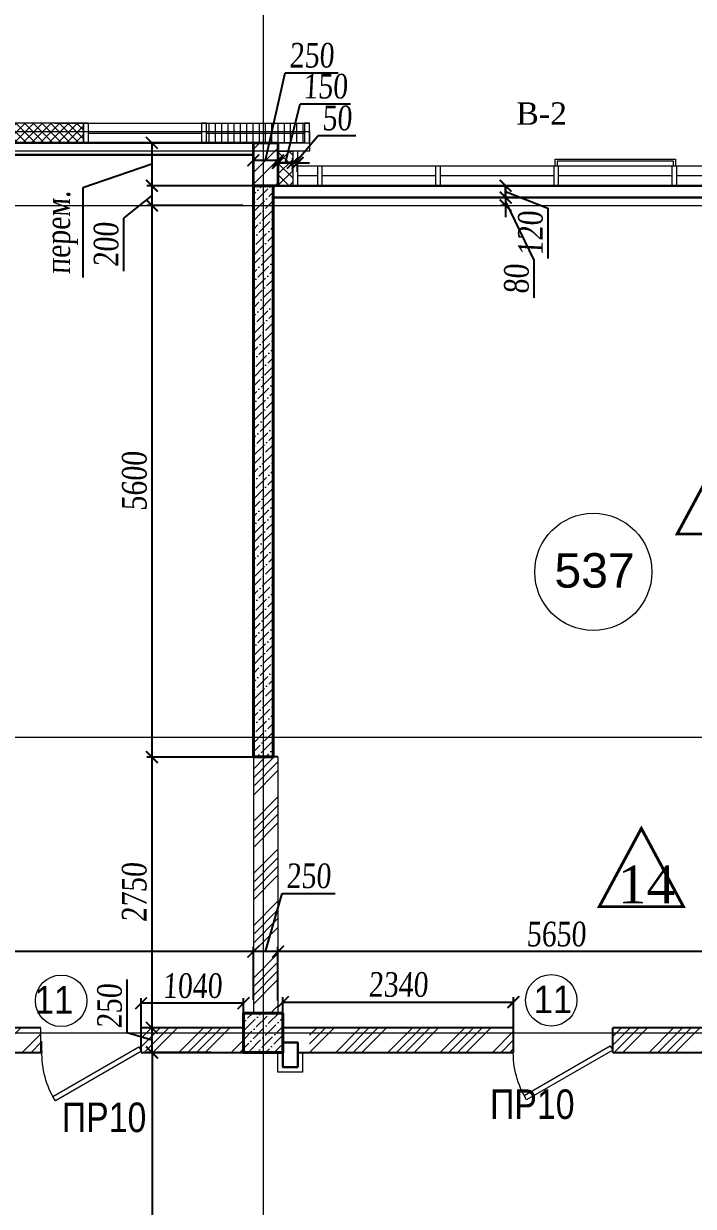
# Model space of a CAD drawing. Header units: inches. Extents: x -407541 to 6688123, y -998590 to 1205599.
# Drawn here: x 118470 to 125271, y 261675 to 273683 of the extents above; entities that cross this region are included whole.
import ezdxf

# ---------------------------------------------------------------- set-up
doc = ezdxf.new("R2010")
doc.units = ezdxf.units.IN
doc.header["$MEASUREMENT"] = 0
doc.linetypes.add('ACAD_ISO04W100', pattern=[30, 24, -3, 0, -3])
for name, color, linetype, lineweight in [('ведомость витражей', 224, 'Continuous', 13), ('ведомость проемов', 3, 'Continuous', 9), ('ВЕНТ фасад', 230, 'Continuous', 9), ('ВИТРАЖ', 145, 'Continuous', 9), ('гипрок', 35, 'Continuous', 15), ('двери', 123, 'Continuous', 13), ('Дырки ВК', 26, 'Continuous', 30), ('КИРПИЧ', 30, 'Continuous', 35), ('марки полов', 140, 'Continuous', 5), ('МОНОЛИТ', 5, 'Continuous', 40), ('Ограждения', 110, 'Continuous', 18), ('Оси', 254, 'ACAD_ISO04W100', 5), ('ПЕРЕГОРОДКА', 7, 'Continuous', 25), ('Перемычки', 21, 'Continuous', 13), ('размер внутр', 142, 'Continuous', 5), ('УТЕПЛИТЕЛЬ', 92, 'Continuous', 9), ('Цоколь', 21, 'Continuous', 30), ('Штриховка', 7, 'Continuous', 9), ('ШТРИХОВКА КИРПИЧ', 30, 'Continuous', 9), ('Экспликацийа', 7, 'Continuous', 18)]:
    doc.layers.add(name, color=color, linetype=linetype, lineweight=lineweight)
doc.layers.add('РЕАЛЬНЫЙ ВИТРАЖ', color=120, linetype='Continuous', lineweight=5, plot=False)
doc.styles.get("Standard").update_dxf_attribs({"font": 'arial.ttf'})
doc.styles.add('style1', font='arial.ttf', dxfattribs={"width": 0.9, "height": 500})
doc.styles.add('STYLE2', font='times.ttf', dxfattribs={"width": 0.8, "oblique": 3})
doc.styles.add('Times', font='times.ttf')
doc.styles.add('стиль1', font='times.ttf')
doc.dimstyles.new('vnytren', dxfattribs={"dimtxt": 250, "dimasz": 120, "dimexe": 50, "dimexo": 0, "dimgap": 50, "dimtad": 1, "dimdec": 0, "dimzin": 0, "dimdsep": 46, "dimtxsty": 'STYLE2', "dimblk": 'ARCHTICK', "dimcen": 0, "dimadec": 0, "dimazin": 0, "dimtfac": 1, "dimtdec": 0, "dimtmove": 1, "dimatfit": 2, "dimldrblk": 'DOT', "dimfxl": 1, "dimtolj": 1, "dimtzin": 0, "dimarcsym": 0})

# ---------------------------------------------------------------- blocks, each defined once
blk = doc.blocks.new('_ARCHTICK')
at = {"color": 0, "linetype": 'ByBlock', "const_width": 0.15}
blk.add_lwpolyline([(-0.5, -0.5), (0.5, 0.5)], dxfattribs=at)
blk = doc.blocks.new('*D1621')
at = {"layer": 'размер внутр', "color": 0, "lineweight": -2, "transparency": 16777216}
for p, q in [((121053, 263764), (121053, 264311)), ((126703, 263678), (126703, 264311)), ((126703, 264261), (121053, 264261))]:
    blk.add_line(p, q, dxfattribs=at)
at = {"layer": 'размер внутр', "color": 0, "lineweight": -2, "transparency": 16777216, "xscale": 120, "yscale": 120, "zscale": 120, "rotation": 180}
blk.add_blockref('_ARCHTICK', (121053, 264261), dxfattribs=at)
at = {"layer": 'размер внутр', "color": 0, "lineweight": -2, "transparency": 16777216, "xscale": 120, "yscale": 120, "zscale": 120}
blk.add_blockref('_ARCHTICK', (126703, 264261), dxfattribs=at)
at = {"layer": 'размер внутр', "color": 0, "transparency": 16777216, "insert": (123878, 264438), "char_height": 250, "attachment_point": 5, "style": 'STYLE2'}
blk.add_mtext('\\A1;5650', dxfattribs=at)
blk = doc.blocks.new('_Dot')
at = {"color": 0, "linetype": 'ByBlock', "lineweight": -2}
blk.add_line((-0.5, 0), (-1, 0), dxfattribs=at)
at = {"color": 0, "linetype": 'ByBlock', "const_width": 0.5}
blk.add_lwpolyline([(-0.25, 0, 1), (0.25, 0, 1)], format="xyb", close=True, dxfattribs=at)
blk = doc.blocks.new('*D1622')
at = {"layer": 'размер внутр', "color": 0, "lineweight": -2, "transparency": 16777216}
for p, q in [((120928, 264261), (121094, 264852)), ((121094, 264852), (121633, 264852)), ((120803, 263772), (120803, 264311)), ((121053, 263764), (121053, 264311)), ((121053, 264261), (120803, 264261))]:
    blk.add_line(p, q, dxfattribs=at)
at = {"layer": 'размер внутр', "color": 0, "lineweight": -2, "transparency": 16777216, "xscale": 120, "yscale": 120, "zscale": 120, "rotation": 180}
blk.add_blockref('_ARCHTICK', (120803, 264261), dxfattribs=at)
at = {"layer": 'размер внутр', "color": 0, "lineweight": -2, "transparency": 16777216, "xscale": 120, "yscale": 120, "zscale": 120}
blk.add_blockref('_ARCHTICK', (121053, 264261), dxfattribs=at)
at = {"layer": 'размер внутр', "color": 0, "transparency": 16777216, "insert": (121363, 265029), "char_height": 250, "attachment_point": 5, "style": 'STYLE2'}
blk.add_mtext('\\A1;250', dxfattribs=at)
blk = doc.blocks.new('*D1623')
at = {"layer": 'размер внутр', "color": 0, "lineweight": -2, "transparency": 16777216}
for p, q in [((108953, 263637), (108953, 264311)), ((120803, 263772), (120803, 264311)), ((120803, 264261), (108953, 264261))]:
    blk.add_line(p, q, dxfattribs=at)
at = {"layer": 'размер внутр', "color": 0, "lineweight": -2, "transparency": 16777216, "xscale": 120, "yscale": 120, "zscale": 120, "rotation": 180}
blk.add_blockref('_ARCHTICK', (108953, 264261), dxfattribs=at)
at = {"layer": 'размер внутр', "color": 0, "lineweight": -2, "transparency": 16777216, "xscale": 120, "yscale": 120, "zscale": 120}
blk.add_blockref('_ARCHTICK', (120803, 264261), dxfattribs=at)
at = {"layer": 'размер внутр', "color": 0, "transparency": 16777216, "insert": (114878, 264438), "char_height": 250, "attachment_point": 5, "style": 'STYLE2'}
blk.add_mtext('\\A1;11850', dxfattribs=at)
blk = doc.blocks.new('*D3586')
at = {"layer": 'размер внутр', "color": 0, "lineweight": -2, "transparency": 16777216}
for p, q in [((120803, 272472), (119723, 272472)), ((119773, 272472), (119773, 272037)), ((119773, 272255), (119073, 272017)), ((119073, 272017), (119073, 271107)), ((120803, 272037), (119723, 272037))]:
    blk.add_line(p, q, dxfattribs=at)
at = {"layer": 'размер внутр', "color": 0, "lineweight": -2, "transparency": 16777216, "xscale": 120, "yscale": 120, "zscale": 120}
for p, rotation in [((119773, 272472), 90), ((119773, 272037), 270)]:
    blk.add_blockref('_ARCHTICK', p, dxfattribs=dict(at, rotation=rotation))
at = {"layer": 'размер внутр', "color": 0, "transparency": 16777216, "insert": (118858, 271562), "char_height": 250, "attachment_point": 5, "rotation": 90, "style": 'STYLE2'}
blk.add_mtext('\\A1;{\\fTimes New Roman|b0|i0|c204|p18;перем.}', dxfattribs=at)
blk = doc.blocks.new('*D1742')
at = {"layer": 'размер внутр', "color": 0, "lineweight": -2, "transparency": 16777216}
for p, q in [((120803, 272037), (119723, 272037)), ((119773, 272037), (119773, 271837)), ((119773, 271937), (119486, 271708)), ((120696, 271837), (119723, 271837)), ((119486, 271708), (119486, 271169))]:
    blk.add_line(p, q, dxfattribs=at)
at = {"layer": 'размер внутр', "color": 0, "lineweight": -2, "transparency": 16777216, "xscale": 120, "yscale": 120, "zscale": 120}
for p, rotation in [((119773, 272037), 90), ((119773, 271837), 270)]:
    blk.add_blockref('_ARCHTICK', p, dxfattribs=dict(at, rotation=rotation))
at = {"layer": 'размер внутр', "color": 0, "transparency": 16777216, "insert": (119309, 271439), "char_height": 250, "attachment_point": 5, "rotation": 90, "style": 'STYLE2'}
blk.add_mtext('\\A1;200', dxfattribs=at)
blk = doc.blocks.new('*D1743')
at = {"layer": 'размер внутр', "color": 0, "lineweight": -2, "transparency": 16777216}
for p, q in [((120928, 272295), (121126, 273183)), ((121126, 273183), (121665, 273183)), ((120803, 272170), (120803, 272345)), ((121053, 272170), (121053, 272345)), ((120803, 272295), (121053, 272295))]:
    blk.add_line(p, q, dxfattribs=at)
at = {"layer": 'размер внутр', "color": 0, "lineweight": -2, "transparency": 16777216, "xscale": 120, "yscale": 120, "zscale": 120, "rotation": 180}
blk.add_blockref('_ARCHTICK', (120803, 272295), dxfattribs=at)
at = {"layer": 'размер внутр', "color": 0, "lineweight": -2, "transparency": 16777216, "xscale": 120, "yscale": 120, "zscale": 120}
blk.add_blockref('_ARCHTICK', (121053, 272295), dxfattribs=at)
at = {"layer": 'размер внутр', "color": 0, "transparency": 16777216, "insert": (121395, 273360), "char_height": 250, "attachment_point": 5, "style": 'STYLE2'}
blk.add_mtext('\\A1;250', dxfattribs=at)
blk = doc.blocks.new('*D1744')
at = {"layer": 'размер внутр', "color": 0, "lineweight": -2, "transparency": 16777216}
for p, q in [((121128, 272269), (121278, 272869)), ((121278, 272869), (121789, 272869)), ((121053, 272144), (121053, 272319)), ((121053, 272269), (121203, 272269)), ((121203, 272185), (121203, 272319))]:
    blk.add_line(p, q, dxfattribs=at)
at = {"layer": 'размер внутр', "color": 0, "lineweight": -2, "transparency": 16777216, "xscale": 120, "yscale": 120, "zscale": 120, "rotation": 180}
blk.add_blockref('_ARCHTICK', (121053, 272269), dxfattribs=at)
at = {"layer": 'размер внутр', "color": 0, "lineweight": -2, "transparency": 16777216, "xscale": 120, "yscale": 120, "zscale": 120}
blk.add_blockref('_ARCHTICK', (121203, 272269), dxfattribs=at)
at = {"layer": 'размер внутр', "color": 0, "transparency": 16777216, "insert": (121533, 273046), "char_height": 250, "attachment_point": 5, "style": 'STYLE2'}
blk.add_mtext('\\A1;150', dxfattribs=at)
blk = doc.blocks.new('*D1745')
at = {"layer": 'размер внутр', "color": 0, "lineweight": -2, "transparency": 16777216}
for p, q in [((121228, 272269), (121460, 272546)), ((121460, 272546), (121844, 272546)), ((121203, 272269), (121083, 272269)), ((121203, 272185), (121203, 272319)), ((121203, 272269), (121253, 272269)), ((121203, 272269), (121253, 272269)), ((121253, 272177), (121253, 272319)), ((121253, 272269), (121373, 272269))]:
    blk.add_line(p, q, dxfattribs=at)
at = {"layer": 'размер внутр', "color": 0, "lineweight": -2, "transparency": 16777216, "xscale": 120, "yscale": 120, "zscale": 120}
blk.add_blockref('_ARCHTICK', (121203, 272269), dxfattribs=at)
at = {"layer": 'размер внутр', "color": 0, "lineweight": -2, "transparency": 16777216, "xscale": 120, "yscale": 120, "zscale": 120, "rotation": 180}
blk.add_blockref('_ARCHTICK', (121253, 272269), dxfattribs=at)
at = {"layer": 'размер внутр', "color": 0, "transparency": 16777216, "insert": (121652, 272723), "char_height": 250, "attachment_point": 5, "style": 'STYLE2'}
blk.add_mtext('\\A1;50', dxfattribs=at)
blk = doc.blocks.new('*D1751')
at = {"layer": 'размер внутр', "color": 0, "lineweight": -2, "transparency": 16777216}
for p, q in [((120696, 271837), (119723, 271837)), ((119773, 271837), (119773, 266237)), ((120903, 266237), (119723, 266237))]:
    blk.add_line(p, q, dxfattribs=at)
at = {"layer": 'размер внутр', "color": 0, "lineweight": -2, "transparency": 16777216, "xscale": 120, "yscale": 120, "zscale": 120}
for p, rotation in [((119773, 271837), 90), ((119773, 266237), 270)]:
    blk.add_blockref('_ARCHTICK', p, dxfattribs=dict(at, rotation=rotation))
at = {"layer": 'размер внутр', "color": 0, "transparency": 16777216, "insert": (119596, 269037), "char_height": 250, "attachment_point": 5, "rotation": 90, "style": 'STYLE2'}
blk.add_mtext('\\A1;5600', dxfattribs=at)
blk = doc.blocks.new('*D1752')
at = {"layer": 'размер внутр', "color": 0, "lineweight": -2, "transparency": 16777216}
for p, q in [((120903, 266237), (119723, 266237)), ((119773, 266237), (119773, 263487)), ((120024, 263487), (119723, 263487))]:
    blk.add_line(p, q, dxfattribs=at)
at = {"layer": 'размер внутр', "color": 0, "lineweight": -2, "transparency": 16777216, "xscale": 120, "yscale": 120, "zscale": 120}
for p, rotation in [((119773, 266237), 90), ((119773, 263487), 270)]:
    blk.add_blockref('_ARCHTICK', p, dxfattribs=dict(at, rotation=rotation))
at = {"layer": 'размер внутр', "color": 0, "transparency": 16777216, "insert": (119595, 264862), "char_height": 250, "attachment_point": 5, "rotation": 90, "style": 'STYLE2'}
blk.add_mtext('\\A1;2750', dxfattribs=at)
blk = doc.blocks.new('*D1753')
at = {"layer": 'размер внутр', "color": 0, "lineweight": -2, "transparency": 16777216}
for p, q in [((120372, 263237), (119726, 263237)), ((119776, 263237), (119776, 258237)), ((120703, 258237), (119726, 258237))]:
    blk.add_line(p, q, dxfattribs=at)
at = {"layer": 'размер внутр', "color": 0, "lineweight": -2, "transparency": 16777216, "xscale": 120, "yscale": 120, "zscale": 120}
for p, rotation in [((119776, 263237), 90), ((119776, 258237), 270)]:
    blk.add_blockref('_ARCHTICK', p, dxfattribs=dict(at, rotation=rotation))
at = {"layer": 'размер внутр', "color": 0, "transparency": 16777216, "insert": (119599, 260737), "char_height": 250, "attachment_point": 5, "rotation": 90, "style": 'STYLE2'}
blk.add_mtext('\\A1;5000', dxfattribs=at)
blk = doc.blocks.new('*D1835')
at = {"layer": 'размер внутр', "color": 0, "lineweight": -2, "transparency": 16777216}
for p, q in [((119521, 263438), (119521, 263977)), ((120024, 263487), (119723, 263487)), ((119773, 263487), (119773, 263237)), ((119773, 263362), (119521, 263438)), ((120043, 263237), (119723, 263237))]:
    blk.add_line(p, q, dxfattribs=at)
at = {"layer": 'размер внутр', "color": 0, "lineweight": -2, "transparency": 16777216, "xscale": 120, "yscale": 120, "zscale": 120}
for p, rotation in [((119773, 263487), 90), ((119773, 263237), 270)]:
    blk.add_blockref('_ARCHTICK', p, dxfattribs=dict(at, rotation=rotation))
at = {"layer": 'размер внутр', "color": 0, "transparency": 16777216, "insert": (119344, 263707), "char_height": 250, "attachment_point": 5, "rotation": 90, "style": 'STYLE2'}
blk.add_mtext('\\A1;250', dxfattribs=at)
blk = doc.blocks.new('*D3174')
at = {"layer": 'размер внутр', "color": 0, "lineweight": -2, "transparency": 16777216}
for p, q in [((119663, 263244), (119663, 263787)), ((120703, 263737), (119663, 263737)), ((120703, 263237), (120703, 263787))]:
    blk.add_line(p, q, dxfattribs=at)
at = {"layer": 'размер внутр', "color": 0, "lineweight": -2, "transparency": 16777216, "xscale": 120, "yscale": 120, "zscale": 120}
for p, rotation in [((119663, 263737), 179.9999999999914), ((120703, 263737), 359.9999999999913)]:
    blk.add_blockref('_ARCHTICK', p, dxfattribs=dict(at, rotation=rotation))
at = {"layer": 'размер внутр', "color": 0, "transparency": 16777216, "insert": (120183, 263914), "char_height": 250, "attachment_point": 5, "style": 'STYLE2'}
blk.add_mtext('\\A1;1040', dxfattribs=at)
blk = doc.blocks.new('DOOR910')
at = {"layer": 'двери'}
for p, q in [((6780604, 859520), (6780504, 859520)), ((6780604, 858510), (6780504, 858510))]:
    blk.add_line(p, q, dxfattribs=at)
blk.add_lwpolyline([(6781109, 859384), (6781066, 859409), (6780561, 858535), (6780604, 858510)], close=True, dxfattribs=at)
blk.add_arc((6780629, 858603), 917, 58.4378, 91.5622, dxfattribs=at)
blk = doc.blocks.new('*D3181')
at = {"layer": 'размер внутр', "color": 0, "lineweight": -2, "transparency": 16777216}
for p, q in [((121103, 263487), (121103, 263799)), ((121103, 263749), (123444, 263749)), ((123444, 263362), (123444, 263799))]:
    blk.add_line(p, q, dxfattribs=at)
at = {"layer": 'размер внутр', "color": 0, "lineweight": -2, "transparency": 16777216, "xscale": 120, "yscale": 120, "zscale": 120, "rotation": 180}
blk.add_blockref('_ARCHTICK', (121103, 263749), dxfattribs=at)
at = {"layer": 'размер внутр', "color": 0, "lineweight": -2, "transparency": 16777216, "xscale": 120, "yscale": 120, "zscale": 120}
blk.add_blockref('_ARCHTICK', (123444, 263749), dxfattribs=at)
at = {"layer": 'размер внутр', "color": 0, "transparency": 16777216, "insert": (122274, 263926), "char_height": 250, "attachment_point": 5, "style": 'STYLE2'}
blk.add_mtext('\\A1;2340', dxfattribs=at)
blk = doc.blocks.new('*D3224')
at = {"layer": 'размер внутр', "color": 0, "lineweight": -2, "transparency": 16777216}
for p, q in [((123164, 272037), (123415, 272037)), ((123365, 272037), (123365, 271917)), ((123365, 271977), (123795, 271808)), ((123164, 271917), (123415, 271917)), ((123795, 271808), (123795, 271297))]:
    blk.add_line(p, q, dxfattribs=at)
at = {"layer": 'размер внутр', "color": 0, "lineweight": -2, "transparency": 16777216, "xscale": 120, "yscale": 120, "zscale": 120}
for p, rotation in [((123365, 272037), 90), ((123365, 271917), 270)]:
    blk.add_blockref('_ARCHTICK', p, dxfattribs=dict(at, rotation=rotation))
at = {"layer": 'размер внутр', "color": 0, "transparency": 16777216, "insert": (123618, 271553), "char_height": 250, "attachment_point": 5, "rotation": 90, "style": 'STYLE2'}
blk.add_mtext('\\A1;120', dxfattribs=at)
blk = doc.blocks.new('*D3225')
at = {"layer": 'размер внутр', "color": 0, "lineweight": -2, "transparency": 16777216}
for p, q in [((123365, 271917), (123365, 272037)), ((123164, 271917), (123415, 271917)), ((123365, 271917), (123365, 271837)), ((123365, 271917), (123365, 271837)), ((123365, 271877), (123653, 271280)), ((123365, 271837), (123315, 271837)), ((123365, 271837), (123365, 271717)), ((123653, 271280), (123653, 270900))]:
    blk.add_line(p, q, dxfattribs=at)
at = {"layer": 'размер внутр', "color": 0, "lineweight": -2, "transparency": 16777216, "xscale": 120, "yscale": 120, "zscale": 120}
for p, rotation in [((123365, 271917), 270), ((123365, 271837), 90)]:
    blk.add_blockref('_ARCHTICK', p, dxfattribs=dict(at, rotation=rotation))
at = {"layer": 'размер внутр', "color": 0, "transparency": 16777216, "insert": (123476, 271090), "char_height": 250, "attachment_point": 5, "rotation": 90, "style": 'STYLE2'}
blk.add_mtext('\\A1;80', dxfattribs=at)

msp = doc.modelspace()

# ---------------------------------------------------------------- hatches: boundary and pattern name
at = {"layer": 'ВИТРАЖ', "ltscale": 0.1}
h = msp.add_hatch(dxfattribs=at)
h.set_pattern_fill('ANSI37', color=256, scale=500, style=0)
h.set_pattern_definition([(135, (147075.39, 180788.49), (44.194174, 44.194174), []), (45, (147075.39, 180788.49), (44.194174, -44.194174), [])])
h.paths.add_polyline_path([(119078.2, 272672.2), (117928.2, 272672.2), (117928.2, 272472.2), (119078.2, 272472.2)])
h = msp.add_hatch(dxfattribs=at)
h.set_pattern_fill('ANSI31', color=256, scale=20, angle=45, style=0)
h.set_pattern_definition([(90, (-6276443.616, 1479619.873), (-63.5, 1e-14), [])])
h.paths.add_polyline_path([(120328.2, 272672.2), (121323.3, 272672.2), (121323.3, 272472.4), (120328.2, 272472.3)])
at = {"layer": 'Штриховка'}
h = msp.add_hatch(dxfattribs=at)
h.set_pattern_fill('ANSI32', color=256, scale=670, style=0)
h.paths.add_polyline_path([(120803.3, 272472.2), (121053.3, 272472.2), (121053.3, 272037.2), (120803.3, 272037.2)])
h = msp.add_hatch(dxfattribs=at)
h.set_pattern_fill('ANSI37', color=256, scale=650, style=0)
h.paths.add_polyline_path([(121203.2, 272387.2), (121053.3, 272387.2), (121053.3, 272037.3), (121203.2, 272037.3)])
h = msp.add_hatch(dxfattribs=at)
h.set_pattern_fill('ANSI36', color=256, scale=500, style=0)
h.paths.add_polyline_path([(121003.2, 266237.2), (120803.3, 266237.2), (120803.3, 272037.2), (121003.2, 272037.3)])
h = msp.add_hatch(dxfattribs=at)
h.set_pattern_fill('ANSI36', color=256, scale=500, style=0)
h.set_pattern_definition([(45, (-47999.89, -5e-10), (33.14563, 121.533978), [156.25, -31.25, 0, -31.25])])
h.paths.add_polyline_path([(121103.4, 263637.2), (120703.4, 263637.2), (120703.4, 263237.2), (121103.4, 263237.2)])
at = {"layer": 'ШТРИХОВКА КИРПИЧ', "ltscale": 0.1}
h = msp.add_hatch(dxfattribs=at)
h.set_pattern_fill('ANSI34', color=256, scale=500, style=0)
h.paths.add_polyline_path([(105623.2, 260637.2, -0.0136334), (105623.2, 260687.2), (105623.2, 260767.2), (103368.2, 260767.2), (103391, 260517.2), (105623.2, 260517.2)])
h.paths.add_polyline_path([(103368.2, 260767.2), (102903.3, 260767.2), (102903.3, 260517.2), (103391, 260517.2)])
h.paths.add_polyline_path([(102903.2, 260767.2), (102478.1, 260767.2), (102478.1, 260517.2), (102903.2, 260517.2)])
h.paths.add_polyline_path([(102478.1, 260767.2), (102373.3, 260767.2), (102373.3, 260517.2), (102478.1, 260517.2)])
h.paths.add_polyline_path([(108903.2, 260767.2), (106633.2, 260767.2), (106633.2, 260517.2), (108853.2, 260517.2), (108853.3, 258237.2), (108903.2, 258237.2)])
h.paths.add_polyline_path([(109103.2, 260767.2), (108903.2, 260767.2), (108903.2, 258237.2), (109103.2, 258237.2)])
h.paths.add_polyline_path([(103002.3, 266237.2), (102903.3, 266237.3), (102903.3, 263637.2), (103000.5, 263637.2)])
h.paths.add_polyline_path([(102903.2, 266237.3), (102751.5, 266237.5), (102751.5, 263637.2), (102903.2, 263637.2)])
h.paths.add_polyline_path([(104013.4, 263437.2), (103103.4, 263437.2), (103103.4, 263235.3), (104013.2, 263235.3, -0.0027268), (104013.4, 263245.3)])
h.paths.add_polyline_path([(104013.4, 263487.2), (103103.4, 263487.2), (103103.4, 263437.2), (104013.4, 263437.2)])
h.paths.add_polyline_path([(108702.8, 263437.2), (105023.4, 263437.2), (105023.4, 263235.3), (108702.8, 263235.3)])
h.paths.add_polyline_path([(108702.8, 263487.2), (105023.4, 263487.2), (105023.4, 263437.2), (108702.8, 263437.2)])
h.paths.add_polyline_path([(108903.2, 266437.2), (108703.4, 266437.2), (108703.4, 263637.2), (108903.2, 263637.2)])
h.paths.add_polyline_path([(108953.3, 266437.2), (108903.2, 266437.2), (108903.2, 263637.2), (108953.4, 263637.2)])
h.paths.add_polyline_path([(108903.2, 271637.2), (108703.4, 271637.2), (108703.4, 266437.2), (108903.2, 266437.2)])
h.paths.add_polyline_path([(108953.3, 271637.2), (108903.2, 271637.2), (108903.2, 266437.2), (108953.3, 266437.2)])
h.paths.add_polyline_path([(108953.1, 272597.2), (108903.2, 272597.2), (108903.2, 272037.2), (108953.3, 272037.2)])
h.paths.add_polyline_path([(108903.2, 272597.2), (108703.4, 272597.2), (108703.4, 272037.2), (108903.2, 272037.2)])
h.paths.add_polyline_path([(108903.2, 272677.2), (108703.4, 272677.2), (108703.4, 272597.2), (108903.2, 272597.2)])
h.paths.add_polyline_path([(108953.1, 272677.2), (108903.2, 272677.2), (108903.2, 272597.2), (108953.1, 272597.2)])
h.paths.add_polyline_path([(121053.2, 266237.2), (121003.2, 266237.2), (120903.2, 266237.2), (120903.2, 263637.2), (121053.2, 263637.2)])
h.paths.add_polyline_path([(120903.2, 266237.2), (120803.2, 266237.2), (120803.2, 263637.2), (120903.2, 263637.2)])
h.paths.add_polyline_path([(120233.2, 260037.1), (120233.2, 260417.8), (120491.7, 260417.8), (120491.7, 260037.1)], flags=9)
h.paths.add_polyline_path([(121631, 261082.9), (122096, 261082.9), (122096, 260825), (121631, 260825)], flags=9)
h.paths.add_polyline_path([(120505.9, 260286.6), (120870.5, 260286.6), (120870.5, 260028.6), (120505.9, 260028.6)], flags=9)
h.paths.add_polyline_path([(125710.7, 261082.9), (126175.7, 261082.9), (126175.7, 260825), (125710.7, 260825)], flags=9)
h.paths.add_polyline_path([(121209.3, 260705.3), (121209.3, 261069.8), (121467.3, 261069.8), (121467.3, 260705.3)], flags=9)
h.paths.add_polyline_path([(125289.1, 260705), (125289.1, 261069.6), (125547, 261069.6), (125547, 260705)], flags=9)
h.paths.add_polyline_path([(120972.8, 261264.4), (121244.6, 261264.4), (121244.6, 261006.4), (120972.8, 261006.4)], flags=9)
h.paths.add_polyline_path([(124496.4, 260459.9), (124880.2, 260459.9), (124880.2, 260201.9), (124496.4, 260201.9)], flags=9)
h.paths.add_polyline_path([(122750.5, 260469.6), (123115.1, 260469.6), (123115.1, 260211.7), (122750.5, 260211.7)], flags=9)
h.paths.add_polyline_path([(119489.9, 260455.5), (119489.9, 261018.9), (119793.4, 261018.9), (119793.4, 260455.5)], flags=9)
h.paths.add_polyline_path([(119192.7, 258120.2), (119192.7, 258573.1), (119496.2, 258573.1), (119496.2, 258120.2)], flags=9)
h.paths.add_polyline_path([(121609.3, 261564.8), (122171.9, 261564.8), (122171.9, 261260.8), (121609.3, 261260.8)], flags=9)
h.paths.add_polyline_path([(123629.4, 261564.8), (124176.5, 261564.8), (124176.5, 261260.8), (123629.4, 261260.8)], flags=9)
h.paths.add_polyline_path([(125634.3, 261564.8), (126196.9, 261564.8), (126196.9, 261260.8), (125634.3, 261260.8)], flags=9)
h.paths.add_polyline_path([(120382, 259797.4), (120709.2, 259797.4), (120709.2, 259493.9), (120382, 259493.9)], flags=9)
h.paths.add_polyline_path([(120316.4, 259474.7), (120745.3, 259474.7), (120745.3, 259171.2), (120316.4, 259171.2)], flags=9)
h.paths.add_polyline_path([(120311.8, 259182), (120763.3, 259182), (120763.3, 258878.6), (120311.8, 258878.6)], flags=9)
h.paths.add_polyline_path([(121826.5, 262873.8), (121826.5, 263302.8), (122130, 263302.8), (122130, 262873.8)], flags=9)
h.paths.add_polyline_path([(125634.9, 262368.1), (126086.4, 262368.1), (126086.4, 262064.6), (125634.9, 262064.6)], flags=9)
h.paths.add_polyline_path([(125665.5, 262749.9), (125991.7, 262749.9), (125991.7, 262446.5), (125665.5, 262446.5)], flags=9)
h.paths.add_polyline_path([(123130, 262480.5), (124141.7, 262480.5), (124141.7, 262940), (123130, 262940)], flags=9)
h.paths.add_polyline_path([(118781.2, 262347), (119792.9, 262347), (119792.9, 262806.5), (118781.2, 262806.5)], flags=9)
h.paths.add_polyline_path([(123072.2, 261159.2), (124505.9, 261159.2), (124505.9, 260362.1), (123072.2, 260362.1)], flags=9)
h.paths.add_polyline_path([(117154.2, 260564.4), (118144.6, 260564.4), (118144.6, 260087.3), (117154.2, 260087.3)], flags=9)
h.paths.add_polyline_path([(116361.4, 262729.4), (117309.7, 262729.4), (117309.7, 262197), (116361.4, 262197)], flags=9)
h = msp.add_hatch(dxfattribs=at)
h.set_pattern_fill('ANSI34', color=256, scale=500, style=0)
h.paths.add_polyline_path([(120703.4, 263437.2), (119662.8, 263437.2), (119662.3, 263259.4), (119666.9, 263251.4), (119662.2, 263248.7), (119662.2, 263237), (120703.4, 263237.2)])
h.paths.add_polyline_path([(120703.4, 263487.2), (119663, 263487.5), (119662.8, 263437.2), (120703.4, 263437.2)])
h.paths.add_polyline_path([(123442.7, 263437.2), (121373.4, 263437.2), (121373.4, 263237.2), (123442.4, 263237.2, -0.0006817), (123442.4, 263239.7)])
h.paths.add_polyline_path([(126433.4, 263437.2), (124452.8, 263437.2), (124452.8, 263237.2), (126433.4, 263237.2)])
h.paths.add_polyline_path([(126903.2, 266437.2), (126703.4, 266437.2), (126703.4, 263637.2), (126859.6, 263637.2), (126903.2, 263678.5)])
h.paths.add_polyline_path([(126953.4, 266437.2), (126903.2, 266437.2), (126903.2, 263678.5), (126953.4, 263726)])
h.paths.add_polyline_path([(126903.2, 271637.2), (126703.4, 271637.2), (126703.4, 266437.2), (126903.2, 266437.2)])
h.paths.add_polyline_path([(126953.4, 271637.2), (126903.2, 271637.2), (126903.2, 266437.2), (126953.4, 266437.2)])
h.paths.add_polyline_path([(130653.1, 263437.2), (127103.4, 263437.2), (127103.4, 263237.2), (130653, 263237.2)])
h.paths.add_polyline_path([(130653.2, 263487.2), (127103.4, 263487.2), (127103.4, 263437.2), (130653.1, 263437.2)])
h.paths.add_polyline_path([(132703.3, 263437.2), (131663.2, 263437.2), (131663.2, 263237.2), (132703.2, 263237.2)])
h.paths.add_polyline_path([(132703.4, 263487.2), (131663.2, 263487.2), (131663.2, 263437.2), (132703.3, 263437.2)])
h.paths.add_polyline_path([(132903.2, 266437.2), (132703.4, 266437.2), (132703.4, 263637.2), (132903.2, 263637.2)])
h.paths.add_polyline_path([(132952.5, 266437.2), (132903.2, 266437.2), (132903.2, 263637.2), (132952.5, 263637.2)])
h.paths.add_polyline_path([(132903.2, 271636.8), (132703.4, 271636.8), (132703.4, 266437.2), (132903.2, 266437.2)])
h.paths.add_polyline_path([(132952.5, 271636.8), (132903.2, 271636.8), (132903.2, 266437.2), (132952.5, 266437.2)])
h.paths.add_polyline_path([(132953.2, 272440.5), (132953.1, 272472.2), (132953.2, 272472.2), (132953.3, 272597.2), (132903.2, 272597.2), (132903.2, 272037.2), (132953.1, 272037.2)])
h.paths.add_polyline_path([(132953.3, 272676.8), (132903.2, 272676.8), (132903.2, 272597.2), (132953.3, 272597.2)])
h.paths.add_polyline_path([(132903.2, 272676.8), (132702.9, 272676.8), (132702.9, 272597.2), (132903.2, 272597.2)])
h.paths.add_polyline_path([(132903.2, 272597.2), (132702.9, 272597.2), (132702.9, 272037.2), (132903.2, 272037.2)])
h.paths.add_polyline_path([(135183.4, 263347.2), (135183.4, 263437.2), (133103.4, 263437.2), (133103.4, 263237.2), (135183.1, 263237.2, -0.0027127), (135183.4, 263247.2)])
h.paths.add_polyline_path([(135183.4, 263487.2), (133103.4, 263487.2), (133103.4, 263437.2), (135183.4, 263437.2)])
h.paths.add_polyline_path([(138703.3, 263437.2), (136193.4, 263437.2), (136193.4, 263237.2), (138703.2, 263237.2)])
h.paths.add_polyline_path([(138703.4, 263487.2), (136193.4, 263487.2), (136193.4, 263437.2), (138703.3, 263437.2)])
h.paths.add_polyline_path([(142653.3, 263437.2), (139103.4, 263437.2), (139103.4, 263237.2), (142653.3, 263237.2)])
h.paths.add_polyline_path([(142653.3, 263487.2), (139103.4, 263487.2), (139103.4, 263437.2), (142653.3, 263437.2)])
h.paths.add_polyline_path([(144703.4, 263437.2), (143663.4, 263437.2), (143663.4, 263243.8, -0.0018036), (143663.5, 263237.2), (144703.4, 263237.2)])
h.paths.add_polyline_path([(144703.4, 263487.2), (143663.4, 263487.2), (143663.4, 263437.2), (144703.4, 263437.2)])
h.paths.add_polyline_path([(144903.2, 266237.2), (144803.2, 266237.2), (144803.2, 263637.2), (144903.2, 263637.2)])
h.paths.add_polyline_path([(145053.2, 266237.2), (145003.3, 266237.2), (144903.2, 266237.2), (144903.2, 263637.2), (145053.2, 263637.2)])
h.paths.add_polyline_path([(147442.9, 263437.2), (145103.4, 263437.2), (145103.4, 263237.2), (147442.9, 263237.2)])
h.paths.add_polyline_path([(147442.9, 263487.2), (145103.4, 263487.2), (145103.4, 263437.2), (147442.9, 263437.2)])
h.paths.add_polyline_path([(150433.4, 263437.2), (148452.9, 263437.2), (148452.9, 263247.2, -0.0027268), (148453.1, 263237.2), (150433.4, 263237.2)])
h.paths.add_polyline_path([(154653.2, 263437.2), (151103.4, 263437.2), (151103.4, 263237.2), (154653.2, 263237.2)])
h.paths.add_polyline_path([(154653.2, 263487.2), (151103.4, 263487.2), (151103.4, 263437.2), (154653.2, 263437.2)])
h.paths.add_polyline_path([(156703.4, 263437.2), (155663.2, 263437.2), (155663.2, 263247.2, -0.0027268), (155663.4, 263237.2), (156703.4, 263237.2)])
h.paths.add_polyline_path([(156703.4, 263487.2), (155663.2, 263487.2), (155663.2, 263437.2), (156703.4, 263437.2)])
h.paths.add_polyline_path([(156903.2, 266437.2), (156703.3, 266437.2), (156703.4, 263637.2), (156903.2, 263637.2)])
h.paths.add_polyline_path([(156953.4, 266437.2), (156903.2, 266437.2), (156903.2, 263637.2), (156953.4, 263637.2)])
h.paths.add_polyline_path([(156903.2, 266961.7), (156703.3, 266858.6), (156703.3, 266437.2), (156903.2, 266437.2)])
h.paths.add_polyline_path([(156953.4, 266987.5), (156903.2, 266961.7), (156903.2, 266437.2), (156953.4, 266437.2)])
h.paths.add_polyline_path([(156903.2, 270256.3), (156703.3, 270256.3), (156703.3, 266858.6), (156903.2, 266961.7)])
h.paths.add_polyline_path([(156953.4, 270256.3), (156903.2, 270256.3), (156903.2, 266961.7), (156953.4, 266987.5)])
h.paths.add_polyline_path([(156903.2, 271637.2), (156703.3, 271637.2), (156703.3, 270256.3), (156903.2, 270256.3)])
h.paths.add_polyline_path([(156953.4, 271637.2), (156903.2, 271637.2), (156903.2, 270256.3), (156953.4, 270256.3)])
h.paths.add_polyline_path([(150433.4, 263487.2), (148452.9, 263487.2), (148452.9, 263437.2), (150433.4, 263437.2)])
h.paths.add_polyline_path([(126433.4, 263487.2), (124452.8, 263487.2), (124452.8, 263437.2), (126433.4, 263437.2)])
h.paths.add_polyline_path([(123442.8, 263487.2), (121373.4, 263487.2), (121373.4, 263437.2), (123442.7, 263437.2)])
h = msp.add_hatch(dxfattribs=at)
h.set_pattern_fill('ANSI34', color=256, scale=500, style=0)
h.paths.add_polyline_path([(111175.7, 263437.2), (109103.4, 263437.2), (109103.4, 263237.2), (111175.7, 263236.1, -0.0003313), (111175.8, 263237.3)])
h.paths.add_polyline_path([(111175.7, 263487.2), (109103.4, 263487.2), (109103.4, 263437.2), (111175.7, 263437.2)])
h.paths.add_polyline_path([(114703.4, 263437.2), (112186, 263437.2), (112186, 263236.1), (114703.4, 263237.2)])
h.paths.add_polyline_path([(114703.4, 263487.2), (112186, 263487.2), (112186, 263437.2), (114703.4, 263437.2)])
h.paths.add_polyline_path([(118646, 263437.2), (115103.4, 263437.2), (115103.4, 263237.2), (118646, 263237.2)])
h.paths.add_polyline_path([(118646, 263487.2), (115103.4, 263487.2), (115103.4, 263437.2), (118646, 263437.2)])
h.paths.add_polyline_path([(120233.2, 260037.1), (120233.2, 260417.8), (120491.7, 260417.8), (120491.7, 260037.1)], flags=9)
h.paths.add_polyline_path([(121631, 261082.9), (122096, 261082.9), (122096, 260825), (121631, 260825)], flags=9)
h.paths.add_polyline_path([(120505.9, 260286.6), (120870.5, 260286.6), (120870.5, 260028.6), (120505.9, 260028.6)], flags=9)
h.paths.add_polyline_path([(125710.7, 261082.9), (126175.7, 261082.9), (126175.7, 260825), (125710.7, 260825)], flags=9)
h.paths.add_polyline_path([(121209.3, 260705.3), (121209.3, 261069.8), (121467.3, 261069.8), (121467.3, 260705.3)], flags=9)
h.paths.add_polyline_path([(125289.1, 260705), (125289.1, 261069.6), (125547, 261069.6), (125547, 260705)], flags=9)
h.paths.add_polyline_path([(120972.8, 261264.4), (121244.6, 261264.4), (121244.6, 261006.4), (120972.8, 261006.4)], flags=9)
h.paths.add_polyline_path([(124496.4, 260459.9), (124880.2, 260459.9), (124880.2, 260201.9), (124496.4, 260201.9)], flags=9)
h.paths.add_polyline_path([(122750.5, 260469.6), (123115.1, 260469.6), (123115.1, 260211.7), (122750.5, 260211.7)], flags=9)
h.paths.add_polyline_path([(119489.9, 260455.5), (119489.9, 261018.9), (119793.4, 261018.9), (119793.4, 260455.5)], flags=9)
h.paths.add_polyline_path([(119192.7, 258120.2), (119192.7, 258573.1), (119496.2, 258573.1), (119496.2, 258120.2)], flags=9)
h.paths.add_polyline_path([(121609.3, 261564.8), (122171.9, 261564.8), (122171.9, 261260.8), (121609.3, 261260.8)], flags=9)
h.paths.add_polyline_path([(123629.4, 261564.8), (124176.5, 261564.8), (124176.5, 261260.8), (123629.4, 261260.8)], flags=9)
h.paths.add_polyline_path([(125634.3, 261564.8), (126196.9, 261564.8), (126196.9, 261260.8), (125634.3, 261260.8)], flags=9)
h.paths.add_polyline_path([(120382, 259797.4), (120709.2, 259797.4), (120709.2, 259493.9), (120382, 259493.9)], flags=9)
h.paths.add_polyline_path([(120316.4, 259474.7), (120745.3, 259474.7), (120745.3, 259171.2), (120316.4, 259171.2)], flags=9)
h.paths.add_polyline_path([(120311.8, 259182), (120763.3, 259182), (120763.3, 258878.6), (120311.8, 258878.6)], flags=9)
h.paths.add_polyline_path([(121826.5, 262873.8), (121826.5, 263302.8), (122130, 263302.8), (122130, 262873.8)], flags=9)
h.paths.add_polyline_path([(125634.9, 262368.1), (126086.4, 262368.1), (126086.4, 262064.6), (125634.9, 262064.6)], flags=9)
h.paths.add_polyline_path([(125665.5, 262749.9), (125991.7, 262749.9), (125991.7, 262446.5), (125665.5, 262446.5)], flags=9)
h.paths.add_polyline_path([(123130, 262480.5), (124141.7, 262480.5), (124141.7, 262940), (123130, 262940)], flags=9)
h.paths.add_polyline_path([(118781.2, 262347), (119792.9, 262347), (119792.9, 262806.5), (118781.2, 262806.5)], flags=9)
h.paths.add_polyline_path([(123072.2, 261159.2), (124505.9, 261159.2), (124505.9, 260362.1), (123072.2, 260362.1)], flags=9)
h.paths.add_polyline_path([(117154.2, 260564.4), (118144.6, 260564.4), (118144.6, 260087.3), (117154.2, 260087.3)], flags=9)
h.paths.add_polyline_path([(116361.4, 262729.4), (117309.7, 262729.4), (117309.7, 262197), (116361.4, 262197)], flags=9)

# ---------------------------------------------------------------- linework, layer by layer
at = {"layer": 'ведомость проемов'}
for centre in [(118851.5, 263761.7), (123828, 263766.7)]:
    msp.add_circle(centre, 261.1, dxfattribs=at)
at = {"layer": 'ВЕНТ фасад'}
msp.add_lwpolyline([(121253.3, 272387.2), (121203.3, 272387.2), (121203.3, 272037.3), (121253.3, 272037.3)], close=True, dxfattribs=at)
at = {"layer": 'ВИТРАЖ', "ltscale": 0.1}
for p, q in [((118788.4, 272672.2), (121373.3, 272672.2)), ((118983.3, 272472.2), (120803.3, 272472.2)), ((119128.2, 272572.2), (120278.2, 272572.2)), ((120243, 272472.2), (121368.2, 272472.2)), ((120328.2, 272572.2), (121323.3, 272572.2))]:
    msp.add_line(p, q, dxfattribs=at)
at = {"layer": 'ВИТРАЖ'}
for points in [[(119078.2, 272672.2), (117928.2, 272672.2), (117928.2, 272472.2), (119078.2, 272472.2)], [(119128.2, 272672.2), (119078.2, 272672.2), (119078.2, 272472.2), (119128.2, 272472.2)], [(120328.2, 272672.2), (120278.2, 272672.2), (120278.2, 272472.2), (120328.2, 272472.2)], [(121373.3, 272672.2), (121323.3, 272672.2), (121323.3, 272472.2), (121373.3, 272472.2)], [(121503.4, 272237.3), (121453.4, 272237.3), (121453.4, 272037.3), (121503.4, 272037.3)], [(122703.4, 272237.3), (122653.4, 272237.3), (122653.4, 272037.3), (122703.4, 272037.3)], [(123903.4, 272237.3), (123853.4, 272237.3), (123853.4, 272037.3), (123903.4, 272037.3)], [(125103.4, 272237.3), (125053.4, 272237.3), (125053.4, 272037.3), (125103.4, 272037.3)]]:
    msp.add_lwpolyline(points, close=True, dxfattribs=at)
at = {"layer": 'ВИТРАЖ', "ltscale": 0.1}
msp.add_lwpolyline([(120328.2, 272672.2), (121323.3, 272672.2), (121323.3, 272472.4), (120328.2, 272472.3)], close=True, dxfattribs=at)
for points in [[(126503.5, 272237.3), (121253.3, 272237.3)], [(121193.2, 272137.3), (121193.1, 272137.3)], [(121453.4, 272137.3), (121253.3, 272137.3)], [(122653.4, 272137.3), (121503.4, 272137.3)], [(123853.4, 272137.3), (122703.4, 272137.3)], [(125053.4, 272137.3), (123903.4, 272137.3)], [(126253.4, 272137.3), (125103.4, 272137.3)], [(126513.3, 272037.3), (121193.3, 272037.3)], [(126703.1, 271917.3), (121003.2, 271917.3)], [(126703.2, 271917.3), (121003.3, 271917.3)]]:
    msp.add_lwpolyline(points, dxfattribs=at)
at = {"layer": 'гипрок'}
msp.add_lwpolyline([(121103.4, 263237.2), (121103.4, 263087.2), (121253.4, 263087.2), (121253.4, 263237.2), (121303.4, 263237.2), (121303.4, 263087.2), (121303.4, 263037.2), (121089.9, 263037.2), (121052.7, 263037.2), (121052.7, 263237.2), (121103.4, 263237.2), (121103.4, 263087.2), (121253.4, 263087.2), (121253.4, 263237.2)], dxfattribs=at)
at = {"layer": 'Дырки ВК', "ltscale": 100}
msp.add_lwpolyline([(121253.4, 263087.2), (121103.4, 263087.2), (121103.4, 263337.2), (121253.4, 263337.2)], close=True, dxfattribs=at)
at = {"layer": 'КИРПИЧ'}
msp.add_lwpolyline([(120803.3, 272472.2), (121053.3, 272472.2), (121053.3, 272037.2), (120803.3, 272037.2)], close=True, dxfattribs=at)
at = {"layer": 'марки полов', "const_width": 30}
for points in [[(125107, 268501.1), (125534.5, 269295.6), (125962, 268501.1)], [(124315.8, 264717.4), (124743.3, 265511.9), (125170.8, 264717.4)]]:
    msp.add_lwpolyline(points, close=True, dxfattribs=at)
at = {"layer": 'МОНОЛИТ'}
for points in [[(121003.2, 266237.2), (120803.3, 266237.2), (120803.3, 272037.2), (121003.2, 272037.3)], [(121103.4, 263637.2), (120703.4, 263637.2), (120703.4, 263237.2), (121103.4, 263237.2)]]:
    msp.add_lwpolyline(points, close=True, dxfattribs=at)
at = {"layer": 'Ограждения', "linetype": 'Continuous', "lineweight": 15}
msp.add_lwpolyline([(125088.3, 272237.3), (125068.3, 272237.3), (125068.3, 272287.2), (125043.3, 272287.2), (123888.3, 272287.2), (123888.3, 272237.3), (123868.3, 272237.3), (123868.3, 272307.2), (125088.3, 272307.2)], close=True, dxfattribs=at)
at = {"layer": 'Оси', "ltscale": 0.3}
for p, q in [((120903.2, 278737.2), (120903.2, 252403)), ((3211.5, 271837.2), (190595, 271837.2)), ((1503.2, 266437.2), (192303.2, 266437.2)), ((1503.2, 263437.2), (192303.2, 263437.2)), ((1503.2, 263437.2), (192303.2, 263437.2))]:
    msp.add_line(p, q, dxfattribs=at)
at = {"layer": 'ПЕРЕГОРОДКА', "lineweight": 5}
for p, q in [((120803.2, 266237.2), (120803.2, 263637.2)), ((121053.2, 266237.2), (121053.2, 263637.2))]:
    msp.add_line(p, q, dxfattribs=at)
at = {"layer": 'ПЕРЕГОРОДКА'}
for p, q in [((121053.2, 266237.2), (121003.2, 266237.2)), ((119662.2, 263237), (119663, 263487.5)), ((123442.8, 263487.2), (123442.4, 263237.2)), ((124452.8, 263237.2), (124452.8, 263487.2))]:
    msp.add_line(p, q, dxfattribs=at)
at = {"layer": 'ПЕРЕГОРОДКА', "ltscale": 0.1}
for points in [[(118646, 263487.2), (115103.4, 263487.2), (115103.4, 263237.2), (118646, 263237.2)], [(120703.4, 263487.2), (119663, 263487.5)], [(123442.8, 263487.2), (121103.4, 263487.2)], [(126703.4, 263487.2), (124452.8, 263487.2)], [(119662.2, 263237), (120703.4, 263237.2)], [(121253.4, 263237.2), (123442.8, 263237.2)], [(124452.8, 263237.2), (126503.7, 263237.2)]]:
    msp.add_lwpolyline(points, dxfattribs=at)
at = {"layer": 'ПЕРЕГОРОДКА'}
msp.add_lwpolyline([(120803.3, 263237.2), (120923.3, 263237.2)], dxfattribs=at)
at = {"layer": 'РЕАЛЬНЫЙ ВИТРАЖ'}
msp.add_lwpolyline([(114953.4, 272587.2), (121373.3, 272587.2), (121373.3, 272387.2), (114953.4, 272387.2)], close=True, dxfattribs=at)
at = {"layer": 'УТЕПЛИТЕЛЬ', "ltscale": 0.1}
msp.add_line((121293.3, 272472.2), (121253.3, 272472.2), dxfattribs=at)
msp.add_lwpolyline([(121053.3, 272387.2), (121203.3, 272387.2), (121203.3, 272037.3), (121053.3, 272037.3)], close=True, dxfattribs=at)
at = {"layer": 'Цоколь'}
msp.add_lwpolyline([(117878.2, 272472.2), (117733.2, 272472.2), (117733.2, 272212.2), (117733.2, 272092.2), (117998.2, 272092.2), (117998.2, 272352.2), (120802.2, 272352.2), (120802.2, 272472.2), (117878.2, 272472.2)], dxfattribs=at)
msp.add_lwpolyline([(126703.2, 272037.2), (121003.2, 272037.2), (121003.2, 271917.3), (126703.2, 271917.3)], close=True, dxfattribs=at)
at = {"layer": 'Штриховка'}
for p, q in [((118646, 263237.2), (118646, 263487.2)), ((123442.8, 263242.2), (123442.8, 263362.2)), ((123442.8, 263237.2), (123442.8, 263357.2)), ((124452.8, 263242.2), (124452.8, 263362.2))]:
    msp.add_line(p, q, dxfattribs=at)
at = {"layer": 'Экспликацийа'}
msp.add_circle((124255.2, 268116.4), 595, dxfattribs=at)

# ---------------------------------------------------------------- block references
at = {"layer": 'двери', "xscale": -1, "rotation": 90}
for p in [(978176.5, 7043855.3), (982962.4, 7043866.1)]:
    msp.add_blockref('DOOR910', p, dxfattribs=at)

# ---------------------------------------------------------------- texts
at = {"layer": 'ведомость витражей', "style": 'Times'}
msp.add_text('В-2', height=226.8, rotation=0, dxfattribs=at).set_placement((123473.7, 272656.9))
at = {"layer": 'ведомость проемов', "char_height": 280, "width": 4068.199, "style": 'style1'}
for insert, attachment_point in [((118974, 263631.3), 9), ((123649.3, 263636.3), 7)]:
    msp.add_mtext('11', dxfattribs=dict(at, insert=insert, attachment_point=attachment_point))
at = {"layer": 'марки полов', "insert": (124504.2, 265135.5), "char_height": 385, "width": 645.369, "attachment_point": 1, "style": 'стиль1'}
msp.add_mtext('14', dxfattribs=at)
at = {"layer": 'Перемычки', "width": 0.82}
for rotation, p in [(359.99787, (123206.6, 262562.2)), (0.00213, (118857.8, 262428.7))]:
    msp.add_text('ПР10', height=300, rotation=rotation, dxfattribs=at).set_placement(p)
at = {"layer": 'Экспликацийа', "insert": (124676.1, 267951.4), "char_height": 350, "width": 4589.447, "attachment_point": 9}
msp.add_mtext('{\\fArial|b0|i0|c204|p34;537}', dxfattribs=at)

# ---------------------------------------------------------------- dimensions: what is measured, and where the dimension line sits
at = {"layer": 'размер внутр'}
for base, p1, p2, picture, middle in [((121053.3, 272294.8), (120803.3, 272169.9), (121053.3, 272169.9), '*D1743', (121175.8, 273183.1)), ((121203.3, 272268.9), (121053.3, 272144), (121203.3, 272185), '*D1744', (121327.8, 272868.5)), ((121253.3, 272268.9), (121203.3, 272185), (121253.3, 272176.9), '*D1745', (121510.3, 272545.6)), ((120803.2, 264261.3), (121053.2, 263763.8), (120803.2, 263771.6), '*D1622', (121143.6, 264852.1))]:
    dim = msp.add_linear_dim(base=base, p1=p1, p2=p2, dimstyle='vnytren', dxfattribs=at)
    dim.commit()
    dim.dimension.update_dxf_attribs({"geometry": picture, "text_midpoint": middle, "dimtype": 160})
dim = msp.add_linear_dim(base=(119772.9, 272037.2), p1=(120803.3, 272472.2), p2=(120803.3, 272037.2), angle=90, text='{\\fTimes New Roman|b0|i0|c204|p18;перем.}', dimstyle='vnytren', dxfattribs=at)
dim.commit()
dim.dimension.update_dxf_attribs({"geometry": '*D3586', "text_midpoint": (119072.9, 271966.9), "dimtype": 160})
for base, p1, p2, picture, middle in [((119772.9, 271837.2), (120803.3, 272037.2), (120695.6, 271837.2), '*D1742', (119486.1, 271658.3)), ((123364.5, 271917.3), (123164.3, 272037.2), (123164.3, 271917.3), '*D3224', (123794.7, 271758.4)), ((123364.5, 271837.2), (123164.3, 271917.3), (123364.5, 271837.2), '*D3225', (123652.8, 271230.1))]:
    dim = msp.add_linear_dim(base=base, p1=p1, p2=p2, angle=90, dimstyle='vnytren', dxfattribs=at)
    dim.commit()
    dim.dimension.update_dxf_attribs({"geometry": picture, "text_midpoint": middle, "dimtype": 160})
for base, p1, p2, angle, picture, middle in [((119772.9, 266237.2), (120695.6, 271837.2), (120903.2, 266237.2), 90, '*D1751', (119595.7, 269037.2)), ((119772.9, 263487.2), (120903.2, 266237.2), (120023.7, 263487.2), 90, '*D1752', (119595.4, 264862.2)), ((119663, 263737.2), (120703.4, 263237.2), (119663, 263244.1), 180, '*D3174', (120183.2, 263914.4)), ((119772.9, 263237.2), (120023.7, 263487.2), (120043.4, 263237.2), 90, '*D1835', (119343.6, 263487.9)), ((119776.2, 258237.2), (120372.2, 263237.1), (120703.4, 258237.2), 90, '*D1753', (119599, 260737.2))]:
    dim = msp.add_linear_dim(base=base, p1=p1, p2=p2, angle=angle, dimstyle='vnytren', dxfattribs=at)
    dim.commit()
    dim.dimension.update_dxf_attribs({"geometry": picture, "text_midpoint": middle})
for base, p1, p2, picture, middle in [((108953.4, 264261.3), (120803.2, 263771.6), (108953.4, 263637.2), '*D1623', (114878.3, 264438.4)), ((121053.2, 264261.3), (126703.4, 263677.5), (121053.2, 263763.8), '*D1621', (123878.3, 264438.4)), ((123443.8, 263748.7), (121103.4, 263487.2), (123443.8, 263362.2), '*D3181', (122273.6, 263925.8))]:
    dim = msp.add_linear_dim(base=base, p1=p1, p2=p2, dimstyle='vnytren', dxfattribs=at)
    dim.commit()
    dim.dimension.update_dxf_attribs({"geometry": picture, "text_midpoint": middle})

doc.saveas('drawing.dxf')
